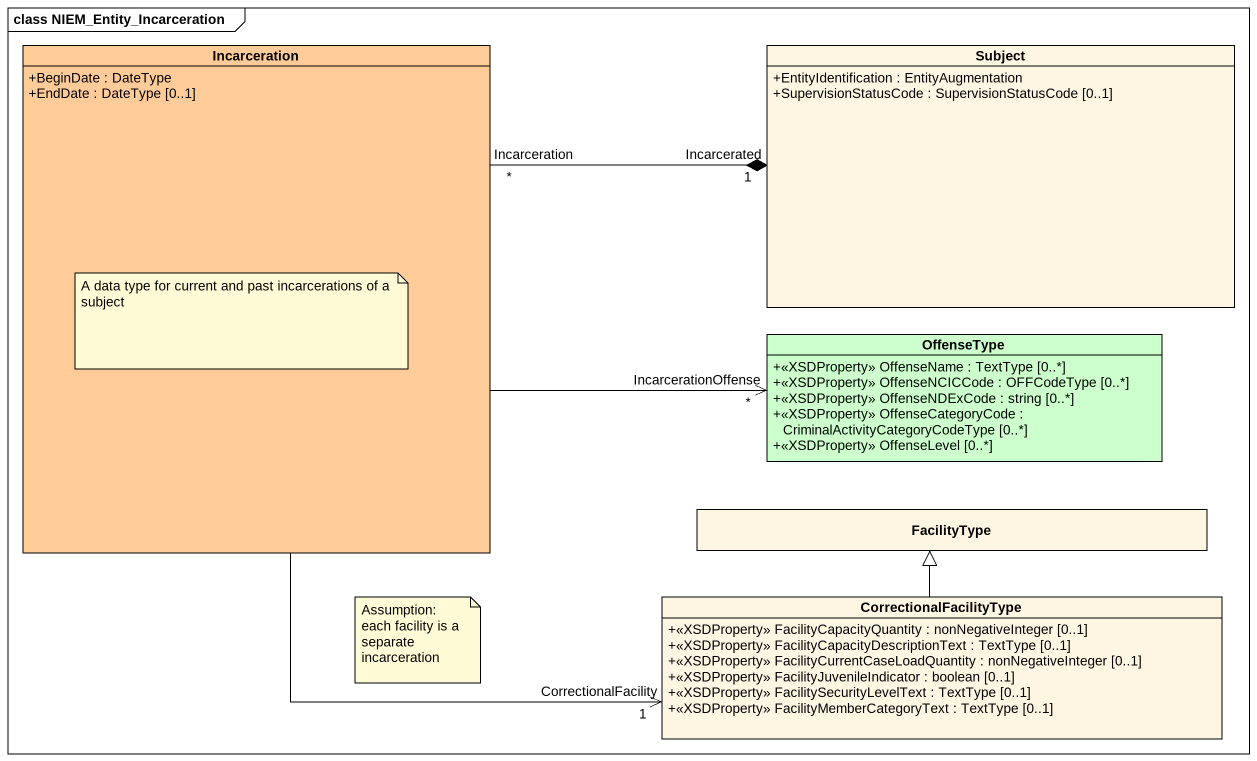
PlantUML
@startuml
mainframe class NIEM_Entity_Incarceration
hide circle
hide empty members
skinparam classAttributeIconSize 0
class Incarceration #FFCC99 {
  +BeginDate : DateType
  +EndDate : DateType [0..1]
}
class Subject {
  +EntityIdentification : EntityAugmentation
  +SupervisionStatusCode : SupervisionStatusCode [0..1]
}
class OffenseType #CCFFCC {
  +<<XSDProperty>> OffenseName : TextType [0..*]
  +<<XSDProperty>> OffenseNCICCode : OFFCodeType [0..*]
  +<<XSDProperty>> OffenseNDExCode : string [0..*]
  +<<XSDProperty>> OffenseCategoryCode : CriminalActivityCategoryCodeType [0..*]
  +<<XSDProperty>> OffenseLevel [0..*]
}
class FacilityType
class CorrectionalFacilityType {
  +<<XSDProperty>> FacilityCapacityQuantity : nonNegativeInteger [0..1]
  +<<XSDProperty>> FacilityCapacityDescriptionText : TextType [0..1]
  +<<XSDProperty>> FacilityCurrentCaseLoadQuantity : nonNegativeInteger [0..1]
  +<<XSDProperty>> FacilityJuvenileIndicator : boolean [0..1]
  +<<XSDProperty>> FacilitySecurityLevelText : TextType [0..1]
  +<<XSDProperty>> FacilityMemberCategoryText : TextType [0..1]
}
Incarceration -right-> "IncarcerationOffense\n*" OffenseType
Incarceration -right-> "CorrectionalFacility\n1" CorrectionalFacilityType
Subject "Incarcerated\n1" *-left- "Incarceration\n*" Incarceration
CorrectionalFacilityType -up-|> FacilityType
note as N1
  A data type for current and past incarcerations of a subject
end note
note as N2
  Assumption: each facility is a separate incarceration
end note
@enduml
